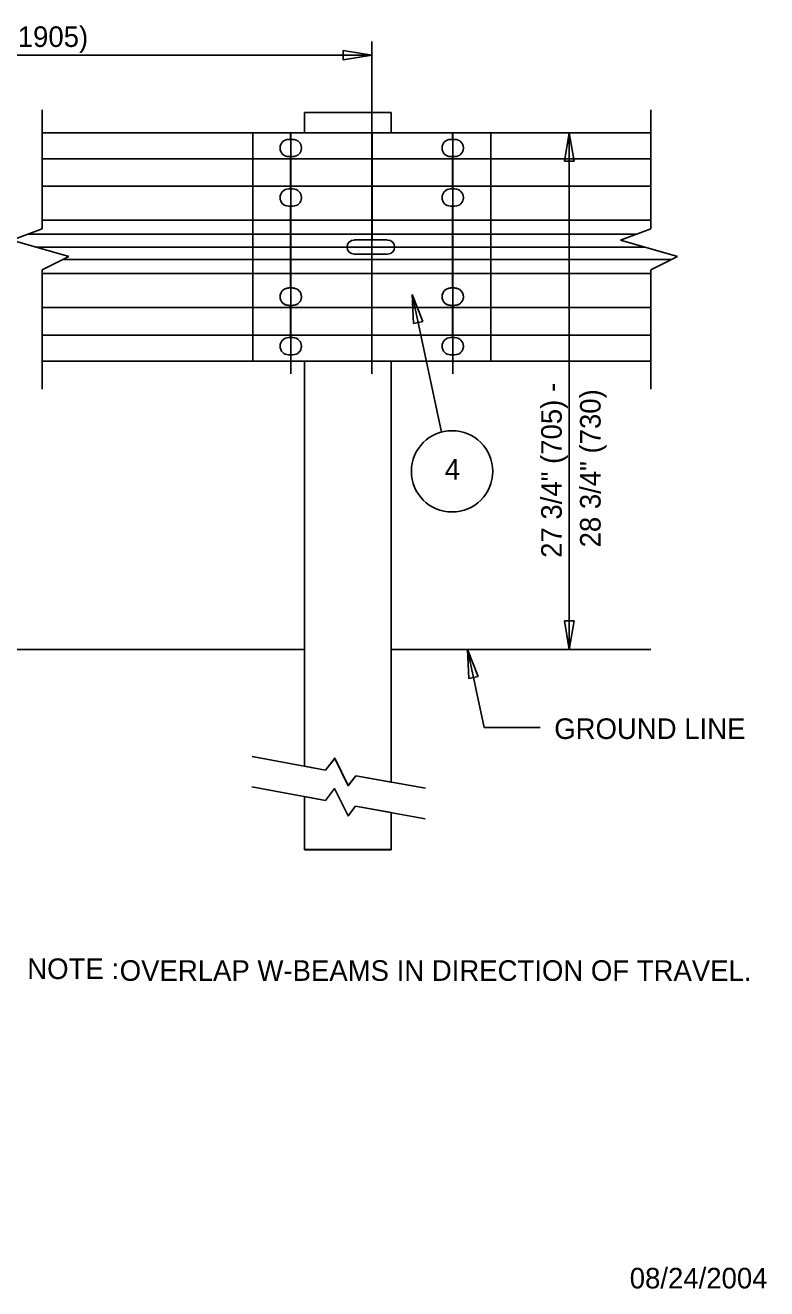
# Model space of a CAD drawing. Extents: x 1.4 to 16.3, y 0.2 to 10.1.
# Drawn here: x 13.1 to 16.34, y 0.23 to 5.76 of the extents above; entities that cross this region are included whole.
import ezdxf

# ---------------------------------------------------------------- set-up
doc = ezdxf.new("R2010")
doc.units = 0
for name, color, linetype in [('SD_P_Center Lines', 7, 'Continuous'), ('SD_P_Dimension Lines', 7, 'Continuous'), ('SD_P_Dimension Text', 7, 'Continuous'), ('SD_P_Frame', 7, 'Continuous'), ('SD_P_Prop Hidden Lines', 7, 'Continuous'), ('SD_P_Prop Object Lines', 7, 'Continuous'), ('SD_P_Shading', 7, 'Continuous'), ('SD_X_Exist Object Lines', 7, 'Continuous')]:
    doc.layers.add(name, color=color, linetype=linetype)

msp = doc.modelspace()

# ---------------------------------------------------------------- linework, layer by layer
at = {"layer": 'SD_P_Center Lines'}
for p, q in [((14.614, 4.231), (14.614, 5.685)), ((14.26, 4.231), (14.26, 5.265)), ((14.968, 4.231), (14.968, 5.265)), ((13.144, 4.786), (13.588, 4.786)), ((13.588, 4.786), (15.805, 4.786))]:
    msp.add_line(p, q, dxfattribs=at)
at = {"layer": 'SD_P_Dimension Lines'}
for p, q in [((14.614, 5.625), (14.489, 5.646)), ((14.489, 5.646), (14.489, 5.604)), ((11.437, 5.625), (14.614, 5.625)), ((14.489, 5.604), (14.614, 5.625)), ((15.477, 5.286), (15.456, 5.161)), ((15.477, 3.026), (15.477, 5.286)), ((15.498, 5.161), (15.477, 5.286)), ((15.456, 5.161), (15.498, 5.161)), ((14.79, 4.578), (14.918, 3.977)), ((14.8365, 4.4601), (14.79, 4.578)), ((14.79, 4.578), (14.7955, 4.4514)), ((14.7955, 4.4514), (14.8365, 4.4601)), ((15.456, 3.151), (15.477, 3.026)), ((15.498, 3.151), (15.456, 3.151)), ((15.477, 3.026), (15.498, 3.151)), ((15.032, 3.026), (15.105, 2.685)), ((15.0786, 2.9081), (15.032, 3.026)), ((15.032, 3.026), (15.0375, 2.8994)), ((15.0375, 2.8994), (15.0786, 2.9081)), ((15.105, 2.685), (15.349, 2.685))]:
    msp.add_line(p, q, dxfattribs=at)
msp.add_circle((14.9645, 3.8052), 0.1777, dxfattribs=at)
at = {"layer": 'SD_P_Prop Hidden Lines'}
msp.add_line((15.134, 4.287), (15.134, 5.286), dxfattribs=at)
at = {"layer": 'SD_P_Prop Object Lines'}
for p, q in [((14.319, 5.375), (14.319, 5.286)), ((14.319, 5.375), (14.489, 5.375)), ((14.489, 5.375), (14.699, 5.375)), ((14.699, 5.375), (14.699, 5.286)), ((13.173, 5.286), (13.588, 5.286)), ((13.588, 5.286), (15.834, 5.286)), ((14.094, 4.287), (14.094, 5.286)), ((14.269, 5.257), (14.25, 5.257)), ((14.977, 5.257), (14.959, 5.257)), ((14.213, 5.219), (14.213, 5.219)), ((14.26, 5.219), (14.26, 5.219)), ((14.306, 5.219), (14.306, 5.219)), ((14.306, 5.219), (14.306, 5.214)), ((14.921, 5.219), (14.921, 5.219)), ((14.968, 5.219), (14.968, 5.219)), ((15.015, 5.219), (15.015, 5.219)), ((15.015, 5.219), (15.015, 5.214)), ((14.269, 5.182), (14.25, 5.182)), ((14.977, 5.182), (14.959, 5.182)), ((14.269, 5.041), (14.25, 5.041)), ((14.977, 5.041), (14.959, 5.041)), ((14.213, 5.003), (14.213, 5.002)), ((14.26, 5.003), (14.26, 5.003)), ((14.306, 5.003), (14.306, 5.002)), ((14.306, 5.003), (14.306, 4.997)), ((14.921, 5.003), (14.921, 5.002)), ((14.968, 5.003), (14.968, 5.003)), ((15.015, 5.003), (15.015, 5.002)), ((15.015, 5.003), (15.015, 4.997)), ((14.269, 4.965), (14.25, 4.965)), ((14.977, 4.965), (14.959, 4.965)), ((14.536, 4.817), (14.683, 4.817)), ((14.505, 4.786), (14.505, 4.785)), ((14.683, 4.755), (14.536, 4.755)), ((14.614, 4.786), (14.614, 4.786)), ((14.713, 4.786), (14.713, 4.785)), ((14.269, 4.607), (14.25, 4.607)), ((14.977, 4.607), (14.959, 4.607)), ((14.213, 4.569), (14.213, 4.569)), ((14.269, 4.531), (14.25, 4.531)), ((14.26, 4.569), (14.26, 4.569)), ((14.306, 4.569), (14.306, 4.569)), ((14.306, 4.569), (14.306, 4.563)), ((14.921, 4.569), (14.921, 4.569)), ((14.977, 4.531), (14.959, 4.531)), ((14.968, 4.569), (14.968, 4.569)), ((15.015, 4.569), (15.015, 4.569)), ((15.015, 4.569), (15.015, 4.563)), ((14.269, 4.39), (14.25, 4.39)), ((14.977, 4.39), (14.959, 4.39)), ((14.213, 4.353), (14.213, 4.353)), ((14.269, 4.315), (14.25, 4.315)), ((14.26, 4.353), (14.26, 4.353)), ((14.306, 4.353), (14.306, 4.353)), ((14.306, 4.353), (14.306, 4.347)), ((14.921, 4.353), (14.921, 4.353)), ((14.977, 4.315), (14.959, 4.315)), ((14.968, 4.353), (14.968, 4.353)), ((15.015, 4.353), (15.015, 4.353)), ((15.015, 4.353), (15.015, 4.347)), ((13.173, 4.287), (13.588, 4.287)), ((13.588, 4.287), (15.834, 4.287)), ((14.319, 4.287), (14.319, 2.556)), ((14.699, 4.287), (14.699, 2.556)), ((11.522, 3.026), (14.319, 3.026)), ((14.699, 3.026), (15.834, 3.026)), ((14.319, 2.556), (14.319, 2.516)), ((14.699, 2.556), (14.699, 2.446)), ((14.319, 2.383), (14.319, 2.15)), ((14.699, 2.313), (14.699, 2.15)), ((14.319, 2.15), (14.699, 2.15))]:
    msp.add_line(p, q, dxfattribs=at)
for centre, radius, start, end in [((14.2502, 5.2194), 0.0373, 90, 180), ((14.2689, 5.2194), 0.0373, 0, 90), ((14.9582, 5.2194), 0.0373, 90, 180), ((14.9769, 5.2194), 0.0373, 0, 90), ((14.2502, 5.2188), 0.0373, 180, 270), ((14.2689, 5.2188), 0.0373, 270, 360), ((14.9582, 5.2188), 0.0373, 180, 270), ((14.9769, 5.2188), 0.0373, 270, 360), ((14.2502, 5.0028), 0.0373, 90, 180), ((14.2689, 5.0028), 0.0373, 0, 90), ((14.9582, 5.0028), 0.0373, 90, 180), ((14.9769, 5.0028), 0.0373, 0, 90), ((14.2502, 5.0021), 0.0373, 180, 270), ((14.2689, 5.0021), 0.0373, 270, 360), ((14.9582, 5.0021), 0.0373, 180, 270), ((14.9769, 5.0021), 0.0373, 270, 360), ((14.5362, 4.7861), 0.0307, 90, 180), ((14.6829, 4.7861), 0.0307, 0, 90), ((14.5362, 4.7854), 0.0307, 180, 270), ((14.6829, 4.7854), 0.0307, 270, 360), ((14.2502, 4.5694), 0.0373, 90, 180), ((14.2689, 4.5694), 0.0373, 0, 90), ((14.9582, 4.5694), 0.0373, 90, 180), ((14.9769, 4.5694), 0.0373, 0, 90), ((14.2502, 4.5688), 0.0373, 180, 270), ((14.2689, 4.5688), 0.0373, 270, 360), ((14.9582, 4.5688), 0.0373, 180, 270), ((14.9769, 4.5688), 0.0373, 270, 360), ((14.2502, 4.3528), 0.0373, 90, 180), ((14.2689, 4.3528), 0.0373, 0, 90), ((14.9582, 4.3528), 0.0373, 90, 180), ((14.9769, 4.3528), 0.0373, 0, 90), ((14.2502, 4.3521), 0.0373, 180, 270), ((14.2689, 4.3521), 0.0373, 270, 360), ((14.9582, 4.3521), 0.0373, 180, 270), ((14.9769, 4.3521), 0.0373, 270, 360)]:
    msp.add_arc(centre, radius, start, end, dxfattribs=at)
at = {"layer": 'SD_P_Shading'}
for p, q in [((14.319, 5.375), (14.699, 5.375)), ((14.319, 5.286), (14.319, 5.375)), ((14.699, 5.375), (14.699, 5.286)), ((13.173, 5.286), (14.259, 5.285)), ((13.173, 4.866), (13.173, 5.286)), ((14.259, 5.257), (14.25, 5.257)), ((14.259, 5.285), (14.259, 5.257)), ((14.26, 5.257), (14.26, 5.285)), ((14.26, 5.285), (14.614, 5.285)), ((14.269, 5.257), (14.26, 5.257)), ((14.699, 5.286), (14.319, 5.286)), ((14.614, 5.285), (14.614, 4.817)), ((14.615, 4.817), (14.615, 5.285)), ((14.615, 5.285), (14.967, 5.285)), ((14.967, 5.257), (14.958, 5.257)), ((14.967, 5.285), (14.967, 5.257)), ((14.968, 5.285), (15.834, 5.286)), ((14.968, 5.257), (14.968, 5.285)), ((14.977, 5.257), (14.968, 5.257)), ((15.834, 5.286), (15.834, 4.866)), ((14.25, 5.182), (14.259, 5.182)), ((14.259, 5.182), (14.259, 5.041)), ((14.26, 5.041), (14.26, 5.182)), ((14.26, 5.182), (14.269, 5.182)), ((14.958, 5.182), (14.967, 5.182)), ((14.967, 5.182), (14.967, 5.041)), ((14.968, 5.041), (14.968, 5.182)), ((14.968, 5.182), (14.977, 5.182)), ((14.259, 5.041), (14.25, 5.041)), ((14.269, 5.041), (14.26, 5.041)), ((14.967, 5.041), (14.958, 5.041)), ((14.977, 5.041), (14.968, 5.041)), ((14.25, 4.965), (14.259, 4.965)), ((14.259, 4.965), (14.259, 4.607)), ((14.26, 4.607), (14.26, 4.965)), ((14.26, 4.965), (14.269, 4.965)), ((14.958, 4.965), (14.967, 4.965)), ((14.967, 4.965), (14.967, 4.607)), ((14.968, 4.607), (14.968, 4.965)), ((14.968, 4.965), (14.977, 4.965)), ((13.04, 4.816), (13.173, 4.866)), ((15.834, 4.866), (15.701, 4.816)), ((13.289, 4.744), (13.04, 4.816)), ((14.614, 4.817), (14.536, 4.817)), ((14.683, 4.817), (14.615, 4.817)), ((15.701, 4.816), (15.95, 4.744)), ((14.505, 4.786), (14.505, 4.785)), ((14.536, 4.755), (14.683, 4.755)), ((14.713, 4.785), (14.713, 4.786)), ((13.173, 4.686), (13.289, 4.744)), ((15.95, 4.744), (15.834, 4.686)), ((13.173, 4.287), (13.173, 4.686)), ((15.834, 4.686), (15.834, 4.287)), ((14.259, 4.607), (14.25, 4.607)), ((14.269, 4.607), (14.26, 4.607)), ((14.967, 4.607), (14.958, 4.607)), ((14.977, 4.607), (14.968, 4.607)), ((14.25, 4.531), (14.259, 4.531)), ((14.259, 4.531), (14.259, 4.391)), ((14.26, 4.391), (14.26, 4.531)), ((14.26, 4.531), (14.269, 4.531)), ((14.958, 4.531), (14.967, 4.531)), ((14.967, 4.531), (14.967, 4.391)), ((14.968, 4.391), (14.968, 4.531)), ((14.968, 4.531), (14.977, 4.531)), ((14.259, 4.391), (14.25, 4.391)), ((14.269, 4.391), (14.26, 4.391)), ((14.967, 4.391), (14.958, 4.391)), ((14.977, 4.391), (14.968, 4.391)), ((14.25, 4.315), (14.269, 4.315)), ((14.958, 4.315), (14.977, 4.315)), ((15.834, 4.287), (13.173, 4.287)), ((14.319, 2.516), (14.319, 4.287)), ((14.319, 4.287), (14.699, 4.287)), ((14.699, 4.287), (14.699, 2.446)), ((14.452, 2.55), (14.412, 2.499)), ((14.511, 2.43), (14.452, 2.55)), ((14.412, 2.499), (14.319, 2.516)), ((14.544, 2.474), (14.511, 2.43)), ((14.699, 2.446), (14.544, 2.474)), ((14.319, 2.383), (14.411, 2.366)), ((14.319, 2.151), (14.319, 2.383)), ((14.411, 2.366), (14.451, 2.418)), ((14.451, 2.418), (14.51, 2.298)), ((14.51, 2.298), (14.543, 2.341)), ((14.543, 2.341), (14.699, 2.313)), ((14.699, 2.313), (14.699, 2.151)), ((14.699, 2.151), (14.319, 2.151))]:
    msp.add_line(p, q, dxfattribs=at)
for centre, radius, start, end in [((14.2502, 5.2194), 0.0373, 90, 180), ((14.2689, 5.2194), 0.0373, 0, 90), ((14.9582, 5.2194), 0.0373, 90, 180), ((14.9769, 5.2194), 0.0373, 0, 90), ((14.2502, 5.2188), 0.0373, 180, 270), ((14.2689, 5.2188), 0.0373, 270, 360), ((14.9582, 5.2188), 0.0373, 180, 270), ((14.9769, 5.2188), 0.0373, 270, 360), ((14.2502, 5.0028), 0.0373, 90, 180), ((14.2689, 5.0028), 0.0373, 0, 90), ((14.9582, 5.0028), 0.0373, 90, 180), ((14.9769, 5.0028), 0.0373, 0, 90), ((14.2502, 5.0021), 0.0373, 180, 270), ((14.2689, 5.0021), 0.0373, 270, 360), ((14.9582, 5.0021), 0.0373, 180, 270), ((14.9769, 5.0021), 0.0373, 270, 360), ((14.5362, 4.7861), 0.0307, 90, 180), ((14.6829, 4.7861), 0.0307, 0, 90), ((14.5362, 4.7854), 0.0307, 180, 270), ((14.6829, 4.7854), 0.0307, 270, 360), ((14.2502, 4.5688), 0.0373, 90, 180), ((14.2689, 4.5688), 0.0373, 0, 90), ((14.9582, 4.5688), 0.0373, 90, 180), ((14.9769, 4.5688), 0.0373, 0, 90), ((14.2502, 4.5681), 0.0373, 180, 270), ((14.2689, 4.5681), 0.0373, 270, 360), ((14.9582, 4.5681), 0.0373, 180, 270), ((14.9769, 4.5681), 0.0373, 270, 360), ((14.2502, 4.3528), 0.0373, 90, 180), ((14.2689, 4.3528), 0.0373, 0, 90), ((14.9582, 4.3528), 0.0373, 90, 180), ((14.9769, 4.3528), 0.0373, 0, 90), ((14.2502, 4.3521), 0.0373, 180, 270), ((14.2689, 4.3521), 0.0373, 270, 360), ((14.9582, 4.3521), 0.0373, 180, 270), ((14.9769, 4.3521), 0.0373, 270, 360)]:
    msp.add_arc(centre, radius, start, end, dxfattribs=at)
at = {"layer": 'SD_X_Exist Object Lines'}
for p, q in [((13.173, 4.866), (13.173, 5.386)), ((15.834, 4.866), (15.834, 5.386)), ((13.173, 5.172), (13.588, 5.172)), ((13.588, 5.172), (15.834, 5.172)), ((13.173, 5.052), (13.588, 5.052)), ((13.588, 5.052), (15.834, 5.052)), ((13.04, 4.816), (13.173, 4.866)), ((13.173, 4.903), (13.588, 4.903)), ((13.588, 4.903), (15.834, 4.903)), ((15.701, 4.816), (15.834, 4.866)), ((13.289, 4.744), (13.04, 4.816)), ((13.109, 4.842), (13.588, 4.842)), ((13.588, 4.842), (15.77, 4.842)), ((15.95, 4.744), (15.701, 4.816)), ((14.614, 4.786), (14.614, 4.786)), ((13.173, 4.686), (13.289, 4.744)), ((13.263, 4.731), (13.588, 4.731)), ((13.588, 4.731), (15.924, 4.731)), ((15.834, 4.686), (15.95, 4.744)), ((13.173, 4.165), (13.173, 4.686)), ((13.173, 4.67), (13.588, 4.67)), ((13.588, 4.67), (15.834, 4.67)), ((15.834, 4.165), (15.834, 4.686)), ((13.173, 4.521), (13.588, 4.521)), ((13.588, 4.521), (15.834, 4.521)), ((13.173, 4.401), (13.588, 4.401)), ((13.588, 4.401), (15.834, 4.401)), ((14.09, 2.558), (14.412, 2.499)), ((14.544, 2.474), (14.848, 2.419)), ((14.089, 2.425), (14.411, 2.366)), ((14.543, 2.341), (14.847, 2.286))]:
    msp.add_line(p, q, dxfattribs=at)
for points in [[(14.412, 2.499), (14.452, 2.551), (14.511, 2.431), (14.544, 2.474)], [(14.411, 2.366), (14.451, 2.418), (14.51, 2.298), (14.543, 2.341)]]:
    msp.add_lwpolyline(points, dxfattribs=at)

# ---------------------------------------------------------------- texts
at = {"layer": 'SD_P_Dimension Text'}
for s, height, p in [('6\'-3" (1905)', 0.09, (12.7529, 5.6611)), ('4', 0.09, (14.933, 3.769)), ('GROUND LINE', 0.09, (15.4111, 2.6348)), ('NOTE :', 0.09, (13.1076, 1.585)), ('OVERLAP W-BEAMS IN DIRECTION OF TRAVEL.', 0.089998, (13.5118, 1.5771))]:
    msp.add_text(s, height=height, dxfattribs=at).set_placement(p)
for s, p in [('27 3/4" (705) -', (15.444, 3.4268)), ('28 3/4" (730)', (15.6138, 3.4725))]:
    msp.add_text(s, height=0.09, rotation=90, dxfattribs=at).set_placement(p)
at = {"layer": 'SD_P_Frame'}
msp.add_text('08/24/2004', height=0.09, dxfattribs=at).set_placement((15.7411, 0.232))

doc.saveas('drawing.dxf')
